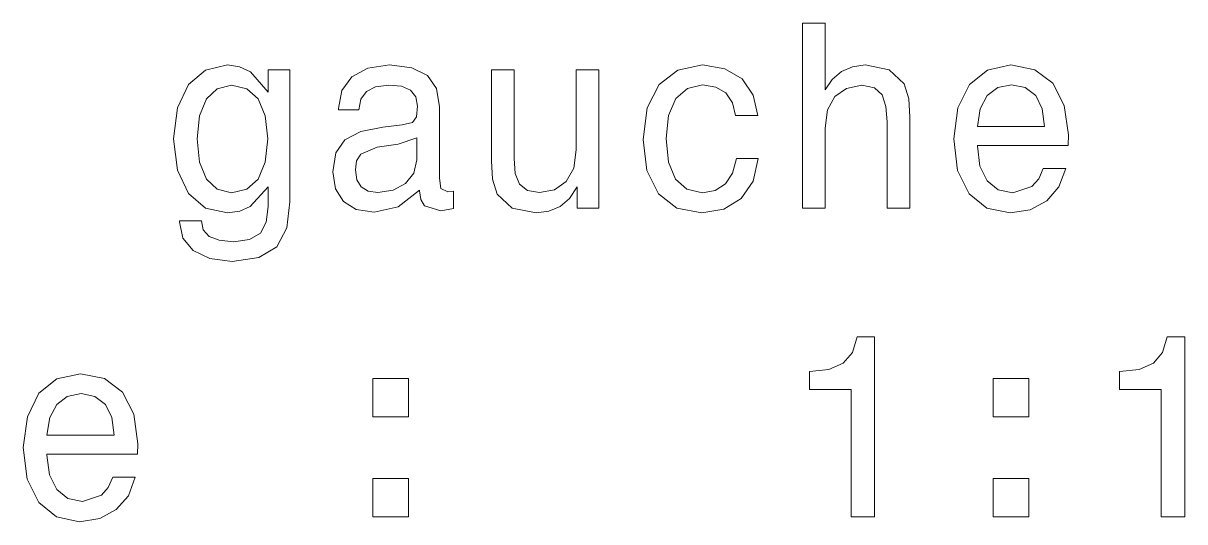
# Model space of a CAD drawing. Extents: x 502 to 772, y 351 to 502.
# Drawn here: x 677.35 to 700.09, y 399.75 to 409.51 of the extents above; entities that cross this region are included whole.
import ezdxf

# ---------------------------------------------------------------- set-up
doc = ezdxf.new("R2010")
doc.units = 0

msp = doc.modelspace()

# ---------------------------------------------------------------- linework, layer by layer
at = {"color": 7, "lineweight": 13}
for points in [[(692.601, 405.893), (693.045, 405.893), (693.045, 407.457), (693.09, 407.815), (693.236, 408.077), (693.463, 408.238), (693.766, 408.299), (694.008, 408.249), (694.159, 408.112), (694.235, 407.885), (694.26, 407.583), (694.26, 405.893), (694.704, 405.893), (694.704, 407.674), (694.684, 408.032), (694.593, 408.329), (694.295, 408.602), (693.831, 408.697), (693.579, 408.662), (693.362, 408.566), (693.181, 408.415), (693.045, 408.208), (693.045, 409.514), (692.601, 409.514)], [(682.565, 406.014), (682.565, 408.602), (682.141, 408.602), (682.141, 408.163), (681.793, 408.561), (681.581, 408.662), (681.344, 408.697), (680.916, 408.597), (680.583, 408.314), (680.366, 407.86), (680.29, 407.25), (680.366, 406.635), (680.583, 406.181), (680.916, 405.893), (681.344, 405.798), (681.586, 405.833), (681.788, 405.924), (682.141, 406.307), (682.141, 405.924), (682.101, 405.621), (681.99, 405.404), (681.778, 405.278), (681.46, 405.233), (681.183, 405.263), (680.986, 405.339), (680.87, 405.47), (680.835, 405.646), (680.406, 405.646), (680.406, 405.626), (680.472, 405.303), (680.674, 405.061), (680.996, 404.905), (681.435, 404.849), (681.96, 404.925), (682.308, 405.137), (682.504, 405.505)], [(685.102, 406.246), (685.102, 406.231), (685.127, 406.06), (685.203, 405.939), (685.52, 405.843), (685.767, 405.883), (685.767, 406.226), (685.661, 406.211), (685.52, 406.277), (685.495, 406.478), (685.495, 407.88), (685.435, 408.238), (685.258, 408.491), (684.95, 408.642), (684.517, 408.697), (684.093, 408.637), (683.78, 408.465), (683.584, 408.198), (683.518, 407.845), (683.518, 407.815), (683.916, 407.815), (683.952, 408.027), (684.063, 408.178), (684.244, 408.269), (684.501, 408.304), (684.749, 408.279), (684.925, 408.203), (685.031, 408.072), (685.066, 407.891), (685.046, 407.679), (684.965, 407.573), (684.764, 407.522), (684.385, 407.482), (683.952, 407.391), (683.644, 407.23), (683.463, 406.978), (683.407, 406.604), (683.458, 406.272), (683.614, 406.025), (683.866, 405.868), (684.214, 405.813), (684.683, 405.919)], [(691.29, 407.704), (691.728, 407.704), (691.638, 408.107), (691.421, 408.425), (691.083, 408.622), (690.644, 408.697), (690.16, 408.597), (689.792, 408.314), (689.56, 407.855), (689.479, 407.24), (689.555, 406.63), (689.782, 406.176), (690.14, 405.893), (690.629, 405.798), (691.063, 405.873), (691.401, 406.085), (691.633, 406.418), (691.733, 406.862), (691.31, 406.862), (691.234, 406.579), (691.093, 406.367), (690.891, 406.236), (690.644, 406.196), (690.336, 406.262), (690.115, 406.463), (689.978, 406.791), (689.933, 407.255), (689.978, 407.709), (690.12, 408.037), (690.347, 408.238), (690.644, 408.309), (690.906, 408.264), (691.103, 408.148), (691.234, 407.956)], [(696.025, 407.119), (697.8, 407.119), (697.806, 407.326), (697.725, 407.906), (697.503, 408.339), (697.15, 408.602), (696.681, 408.697), (696.222, 408.597), (695.869, 408.314), (695.642, 407.855), (695.561, 407.25), (695.637, 406.63), (695.864, 406.176), (696.212, 405.893), (696.666, 405.798), (697.059, 405.863), (697.382, 406.035), (697.619, 406.307), (697.755, 406.67), (697.316, 406.67), (697.226, 406.468), (697.094, 406.317), (696.721, 406.196), (696.434, 406.251), (696.217, 406.428), (696.076, 406.715), (696.025, 407.104)], [(688.617, 408.602), (688.173, 408.602), (688.173, 407.038), (688.122, 406.675), (687.976, 406.413), (687.749, 406.251), (687.452, 406.201), (687.215, 406.241), (687.063, 406.362), (686.978, 406.569), (686.958, 406.862), (686.958, 408.602), (686.514, 408.602), (686.514, 406.821), (686.529, 406.463), (686.625, 406.166), (686.917, 405.893), (687.386, 405.798), (687.638, 405.833), (687.855, 405.924), (688.042, 406.08), (688.193, 406.307), (688.193, 405.893), (688.617, 405.893)], [(680.749, 407.25), (680.795, 407.699), (680.931, 408.032), (681.143, 408.228), (681.425, 408.299), (681.723, 408.228), (681.945, 408.032), (682.081, 407.699), (682.131, 407.25), (682.081, 406.791), (681.945, 406.463), (681.723, 406.262), (681.425, 406.196), (681.143, 406.262), (680.931, 406.463), (680.795, 406.796)], [(696.025, 407.492), (696.081, 407.84), (696.217, 408.097), (696.424, 408.254), (696.696, 408.309), (696.963, 408.254), (697.17, 408.097), (697.296, 407.84), (697.342, 407.492)], [(685.051, 406.841), (684.991, 406.579), (684.829, 406.378), (684.587, 406.246), (684.29, 406.201), (684.098, 406.226), (683.962, 406.307), (683.876, 406.448), (683.851, 406.645), (683.871, 406.821), (683.952, 406.947), (684.275, 407.089), (684.683, 407.149), (685.051, 407.27)], [(693.554, 399.847), (694.013, 399.847), (694.013, 403.372), (693.67, 403.372), (693.579, 403.064), (693.398, 402.857), (693.12, 402.736), (692.737, 402.696), (692.737, 402.338), (693.554, 402.338)], [(699.626, 399.847), (700.085, 399.847), (700.085, 403.372), (699.742, 403.372), (699.651, 403.064), (699.47, 402.857), (699.192, 402.736), (698.809, 402.696), (698.809, 402.338), (699.626, 402.338)], [(677.809, 401.072), (679.584, 401.072), (679.589, 401.279), (679.509, 401.859), (679.287, 402.292), (678.934, 402.555), (678.465, 402.651), (678.006, 402.55), (677.653, 402.267), (677.426, 401.808), (677.345, 401.203), (677.421, 400.583), (677.648, 400.129), (677.996, 399.847), (678.45, 399.751), (678.843, 399.816), (679.166, 399.988), (679.403, 400.26), (679.539, 400.623), (679.1, 400.623), (679.009, 400.421), (678.878, 400.27), (678.505, 400.149), (678.218, 400.205), (678.001, 400.381), (677.86, 400.669), (677.809, 401.057)], [(684.189, 401.803), (684.885, 401.803), (684.885, 402.555), (684.189, 402.555)], [(696.333, 401.803), (697.029, 401.803), (697.029, 402.555), (696.333, 402.555)], [(677.809, 401.445), (677.865, 401.793), (678.001, 402.05), (678.208, 402.207), (678.48, 402.262), (678.747, 402.207), (678.954, 402.05), (679.08, 401.793), (679.125, 401.445)], [(684.189, 399.847), (684.885, 399.847), (684.885, 400.598), (684.189, 400.598)], [(696.333, 399.847), (697.029, 399.847), (697.029, 400.598), (696.333, 400.598)]]:
    msp.add_lwpolyline(points, close=True, dxfattribs=at)

doc.saveas('drawing.dxf')
